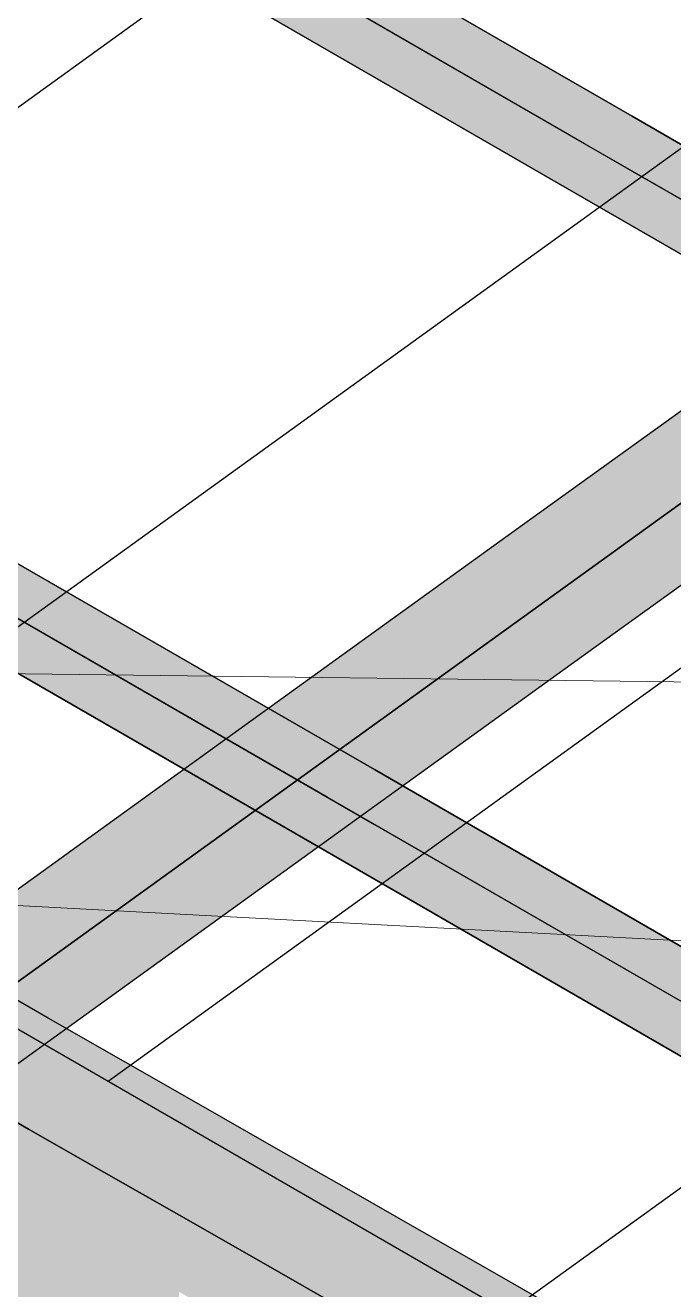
# Model space of a CAD drawing. Header units: metres. Extents: x 0 to 34.2, y 0 to 17.8.
# Drawn here: x 7.029 to 7.62, y 10.725 to 11.878 of the extents above; entities that cross this region are included whole.
import ezdxf

# ---------------------------------------------------------------- set-up
doc = ezdxf.new("R2010")
doc.units = ezdxf.units.M
doc.header["$LTSCALE"] = 0.25
doc.layers.add('ISO-ARISTAS', color=8, linetype='CONTINUOUS')
doc.layers.add('ISO-CONCRETO-SUP', color=254, linetype='CONTINUOUS', true_color=0xe8e8e8)
doc.layers.add('LLAMADAS', color=30, linetype='CONTINUOUS', lineweight=18)

msp = doc.modelspace()

# ---------------------------------------------------------------- linework, layer by layer
at = {"layer": 'ISO-ARISTAS', "color": 250}
for p, q in [((8.4647, 12.8444), (6.375, 11.3363)), ((8.8294, 12.6339), (6.7397, 11.1258)), ((9.1941, 12.4233), (7.1044, 10.9152)), ((9.5588, 12.2128), (7.4691, 10.7047)), ((7.5821, 11.7954), (7.2539, 11.9849)), ((7.2539, 11.9849), (7.5821, 11.7954)), ((7.5388, 11.7704), (7.2106, 11.9599)), ((7.5388, 11.7704), (7.2106, 11.9599)), ((7.2539, 11.9349), (7.5821, 11.7454)), ((7.2539, 11.9349), (7.5821, 11.7454)), ((7.5388, 11.7204), (7.2106, 11.9099)), ((7.2106, 11.9099), (7.5388, 11.7204)), ((7.9103, 11.6059), (7.5821, 11.7954)), ((7.5821, 11.7954), (7.9103, 11.6059)), ((7.867, 11.5809), (7.5388, 11.7704)), ((7.867, 11.5809), (7.5388, 11.7704)), ((7.5821, 11.7454), (7.9103, 11.5559)), ((7.5821, 11.7454), (7.9103, 11.5559)), ((7.867, 11.5309), (7.5388, 11.7204)), ((7.5388, 11.7204), (7.867, 11.5309)), ((7.4671, 11.4118), (7.764, 11.6261)), ((7.829, 11.5886), (7.5321, 11.3743)), ((7.5321, 11.3743), (7.829, 11.5886)), ((7.6514, 10.5994), (6.0103, 11.5469)), ((7.829, 11.5136), (7.5321, 11.2993)), ((7.1702, 11.1975), (7.4671, 11.4118)), ((7.3474, 11.1996), (7.0192, 11.3891)), ((7.0192, 11.3891), (7.3474, 11.1996)), ((7.5321, 11.3743), (7.2351, 11.16)), ((7.2351, 11.16), (7.5321, 11.3743)), ((7.3041, 11.1746), (6.9759, 11.3641)), ((7.3041, 11.1746), (6.9759, 11.3641)), ((7.0192, 11.3391), (7.3474, 11.1496)), ((7.0192, 11.3391), (7.3474, 11.1496)), ((7.3041, 11.1246), (6.9759, 11.3141)), ((6.9759, 11.3141), (7.3041, 11.1246)), ((7.5321, 11.2993), (7.2351, 11.085)), ((6.8733, 10.9833), (7.1702, 11.1975)), ((7.6756, 11.0101), (7.3474, 11.1996)), ((7.3474, 11.1996), (7.6756, 11.0101)), ((7.6323, 10.9851), (7.3041, 11.1746)), ((7.6323, 10.9851), (7.3041, 11.1746)), ((6.9382, 10.9458), (7.2351, 11.16)), ((7.2351, 11.16), (6.9382, 10.9458)), ((7.3474, 11.1496), (7.6756, 10.9601)), ((7.3474, 11.1496), (7.6756, 10.9601)), ((7.6323, 10.9351), (7.3041, 11.1246)), ((7.3041, 11.1246), (7.6323, 10.9351)), ((7.2351, 11.085), (6.9382, 10.8708)), ((7.0498, 10.9731), (6.9812, 11.0123)), ((7.1184, 10.9339), (7.0498, 10.9731)), ((7.187, 10.8947), (7.1184, 10.9339)), ((7.0318, 10.8719), (6.9632, 10.9111)), ((6.9632, 10.9111), (7.0318, 10.8719)), ((7.2556, 10.8555), (7.187, 10.8947)), ((7.1004, 10.8327), (7.0318, 10.8719)), ((7.0318, 10.8719), (7.1004, 10.8327)), ((7.3242, 10.8163), (7.2556, 10.8555)), ((7.169, 10.7935), (7.1004, 10.8327)), ((7.1004, 10.8327), (7.169, 10.7935)), ((7.3927, 10.7771), (7.3242, 10.8163)), ((7.2376, 10.7543), (7.169, 10.7935)), ((7.169, 10.7935), (7.2376, 10.7543)), ((7.4613, 10.7379), (7.3927, 10.7771)), ((7.3061, 10.7151), (7.2376, 10.7543)), ((7.2376, 10.7543), (7.3061, 10.7151)), ((7.5299, 10.6987), (7.4613, 10.7379))]:
    msp.add_line(p, q, dxfattribs=at)
at = {"layer": 'ISO-CONCRETO-SUP', "true_color": 0x6e7681}
for points in [[(7.008, 12.0626), (7.073, 12.0251), (6.7111, 11.8483), (6.776, 11.8108)], [(7.764, 11.6261), (7.829, 11.5886), (7.4671, 11.4118), (7.5321, 11.3743)], [(7.4671, 11.4118), (7.5321, 11.3743), (7.1702, 11.1975), (7.2351, 11.16)], [(7.1702, 11.1975), (7.2351, 11.16), (6.8733, 10.9833), (6.9382, 10.9458)]]:
    msp.add_solid(points, dxfattribs=at)
at = {"layer": 'ISO-CONCRETO-SUP', "true_color": 0x575d65}
for points in [[(7.073, 11.9501), (6.776, 11.7358), (7.073, 12.0251), (6.776, 11.8108)], [(7.829, 11.5136), (7.5321, 11.2993), (7.829, 11.5886), (7.5321, 11.3743)], [(7.5321, 11.2993), (7.2351, 11.085), (7.5321, 11.3743), (7.2351, 11.16)], [(7.2351, 11.085), (6.9382, 10.8708), (7.2351, 11.16), (6.9382, 10.9458)]]:
    msp.add_solid(points, dxfattribs=at)
at = {"layer": 'ISO-CONCRETO-SUP', "true_color": 0x6b737d}
for points in [[(7.2539, 11.9849), (7.5821, 11.7954), (7.2106, 11.9599), (7.5388, 11.7704)], [(7.2539, 11.9349), (7.5821, 11.7454), (7.2106, 11.9099), (7.5388, 11.7204)], [(7.5821, 11.7954), (7.9103, 11.6059), (7.5388, 11.7704), (7.867, 11.5809)], [(7.5821, 11.7454), (7.9103, 11.5559), (7.5388, 11.7204), (7.867, 11.5309)], [(7.0192, 11.3891), (7.3474, 11.1996), (6.9759, 11.3641), (7.3041, 11.1746)], [(7.0192, 11.3391), (7.3474, 11.1496), (6.9759, 11.3141), (7.3041, 11.1246)], [(7.3474, 11.1996), (7.6756, 11.0101), (7.3041, 11.1746), (7.6323, 10.9851)], [(7.3474, 11.1496), (7.6756, 10.9601), (7.3041, 11.1246), (7.6323, 10.9351)]]:
    msp.add_solid(points, dxfattribs=at)
at = {"layer": 'ISO-CONCRETO-SUP', "true_color": 0x616771}
for points in [[(7.2539, 11.9349), (7.5821, 11.7454), (7.2539, 11.9849), (7.5821, 11.7954)], [(7.2106, 11.9099), (7.5388, 11.7204), (7.2106, 11.9599), (7.5388, 11.7704)], [(7.5821, 11.7454), (7.9103, 11.5559), (7.5821, 11.7954), (7.9103, 11.6059)], [(7.5388, 11.7204), (7.867, 11.5309), (7.5388, 11.7704), (7.867, 11.5809)], [(7.0192, 11.3391), (7.3474, 11.1496), (7.0192, 11.3891), (7.3474, 11.1996)], [(6.9759, 11.3141), (7.3041, 11.1246), (6.9759, 11.3641), (7.3041, 11.1746)], [(7.3474, 11.1496), (7.6756, 10.9601), (7.3474, 11.1996), (7.6756, 11.0101)], [(7.3041, 11.1246), (7.6323, 10.9351), (7.3041, 11.1746), (7.6323, 10.9851)]]:
    msp.add_solid(points, dxfattribs=at)
at = {"layer": 'ISO-CONCRETO-SUP', "true_color": 0xc1c5cc}
for points in [[(6.9379, 10.9813), (7.0065, 10.9421), (6.9812, 11.0123), (7.0498, 10.9731)], [(7.0065, 10.9421), (7.0751, 10.9029), (7.0498, 10.9731), (7.1184, 10.9339)], [(6.9632, 10.9111), (7.0318, 10.8719), (7.0065, 10.9421), (7.0751, 10.9029)], [(7.0751, 10.9029), (7.1437, 10.8637), (7.1184, 10.9339), (7.187, 10.8947)], [(7.0318, 10.8719), (7.1004, 10.8327), (7.0751, 10.9029), (7.1437, 10.8637)], [(7.1437, 10.8637), (7.2123, 10.8245), (7.187, 10.8947), (7.2556, 10.8555)], [(7.1004, 10.8327), (7.169, 10.7935), (7.1437, 10.8637), (7.2123, 10.8245)], [(7.2123, 10.8245), (7.2809, 10.7853), (7.2556, 10.8555), (7.3242, 10.8163)], [(7.169, 10.7935), (7.2376, 10.7543), (7.2123, 10.8245), (7.2809, 10.7853)], [(7.2809, 10.7853), (7.3494, 10.7461), (7.3242, 10.8163), (7.3927, 10.7771)], [(7.2376, 10.7543), (7.3061, 10.7151), (7.2809, 10.7853), (7.3494, 10.7461)], [(7.3494, 10.7461), (7.418, 10.7069), (7.3927, 10.7771), (7.4613, 10.7379)], [(7.3061, 10.7151), (7.3747, 10.6759), (7.3494, 10.7461), (7.418, 10.7069)], [(7.418, 10.7069), (7.4866, 10.6677), (7.4613, 10.7379), (7.5299, 10.6987)]]:
    msp.add_solid(points, dxfattribs=at)
at = {"layer": 'ISO-CONCRETO-SUP', "true_color": 0xaaadb3}
for points in [[(6.9632, 10.8411), (7.0318, 10.8019), (6.9632, 10.9111), (7.0318, 10.8719)], [(7.0318, 10.8019), (7.1004, 10.7627), (7.0318, 10.8719), (7.1004, 10.8327)], [(6.9632, 10.7711), (7.0318, 10.7319), (6.9632, 10.8411), (7.0318, 10.8019)], [(7.1004, 10.7627), (7.169, 10.7235), (7.1004, 10.8327), (7.169, 10.7935)], [(7.0318, 10.7319), (7.1004, 10.6927), (7.0318, 10.8019), (7.1004, 10.7627)], [(7.169, 10.7235), (7.2376, 10.6843), (7.169, 10.7935), (7.2376, 10.7543)], [(6.9632, 10.7011), (7.0318, 10.6619), (6.9632, 10.7711), (7.0318, 10.7319)], [(7.1004, 10.6927), (7.169, 10.6535), (7.1004, 10.7627), (7.169, 10.7235)], [(7.2376, 10.6843), (7.3061, 10.6451), (7.2376, 10.7543), (7.3061, 10.7151)], [(7.0318, 10.6619), (7.1004, 10.6227), (7.0318, 10.7319), (7.1004, 10.6927)]]:
    msp.add_solid(points, dxfattribs=at)
at = {"layer": 'LLAMADAS'}
for p, q in [((18.48, 11.1432), (5.9349, 11.3007)), ((18.48, 10.4689), (6.0622, 11.1265))]:
    msp.add_line(p, q, dxfattribs=at)

doc.saveas('drawing.dxf')
